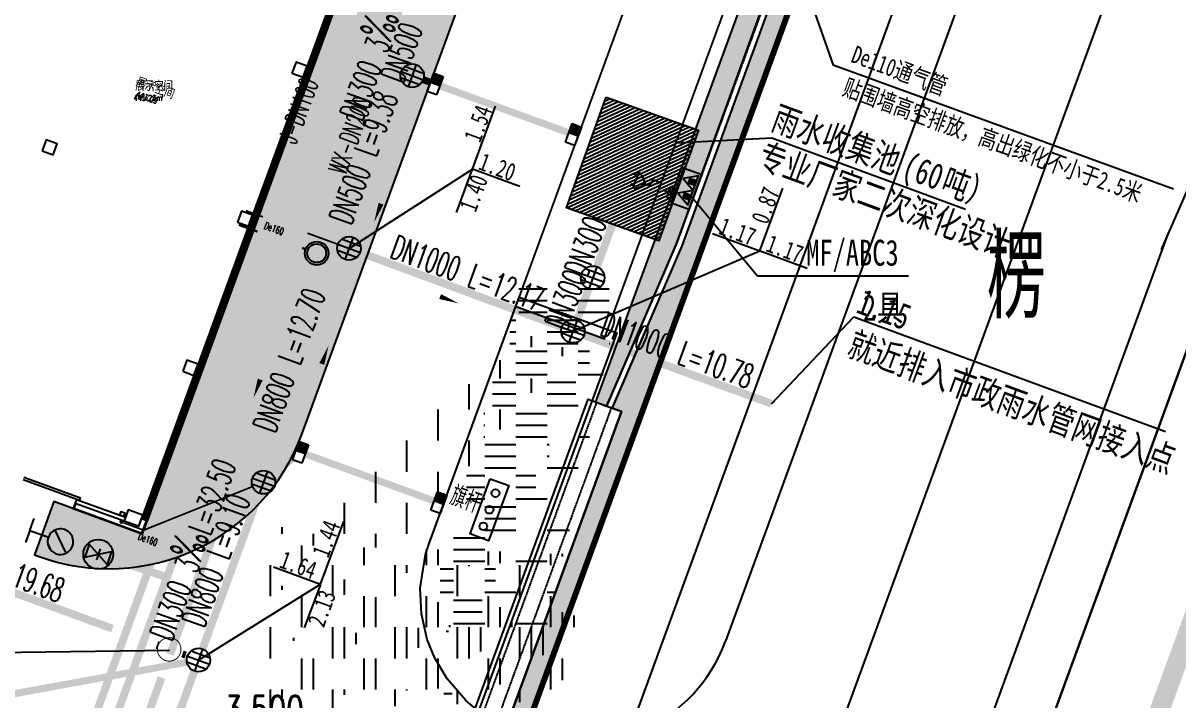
# Model space of a CAD drawing. Extents: x -111898 to 889894, y -2 to 1194865.
# Drawn here: x 711754 to 770625, y 918541 to 953080 of the extents above; entities that cross this region are included whole.
import ezdxf

# ---------------------------------------------------------------- set-up
doc = ezdxf.new("R2010")
doc.units = 0
doc.header["$LTSCALE"] = 10
doc.header["$MEASUREMENT"] = 0
for name, pattern in [('10平面$0$DASH', [0.35, 0.25, -0.1]), ('CENTER', [50.800000000000004, 31.75, -6.35, 6.35, -6.35]), ('DASH', [0.35, 0.25, -0.1])]:
    doc.linetypes.add(name, pattern=pattern)
doc.layers.get('Defpoints').update_dxf_attribs({"color": 210})
for name, color, linetype in [('0-WALL', 252, 'Continuous'), ('1-单体雨水', 131, 'Continuous'), ('10平面$0$WINDOW', 4, 'Continuous'), ('A-FIRE-TEXT', 61, 'Continuous'), ('A-HATCH-1', 8, 'Continuous'), ('A-LIN-V', 9, 'Continuous'), ('CURTWALL', 252, 'Continuous'), ('DIM_污水', 2, 'Continuous'), ('DIM_雨水', 4, 'Continuous'), ('EQUIP_消火栓', 7, 'Continuous'), ('FM_ZF消防', 1, 'Continuous'), ('Gps-ZF雨水', 4, 'TG_Y'), ('SB_ZF消防', 1, 'Continuous'), ('TEXT_污水', 2, 'Continuous'), ('TEXT_消防', 1, 'Continuous'), ('TEXT_给水', 3, 'Continuous'), ('TEXT_雨水', 4, 'Continuous'), ('TWT_雨水口', 4, 'Continuous'), ('VPIPE-雨水', 4, 'Continuous'), ('WALL', 252, 'Continuous'), ('WELL_污水', 2, 'Continuous'), ('WELL_雨水', 4, 'Continuous'), ('建-房间', 252, 'Continuous'), ('建-文字', 7, 'Continuous'), ('污水标高', 2, 'Continuous'), ('雨水标高', 4, 'Continuous')]:
    doc.layers.add(name, color=color, linetype=linetype)
for name, color, linetype, lineweight in [('GPS-ZF污水', 2, 'TG_W', 60), ('GPS-ZF消防', 1, 'TG_X', 60), ('GPS-ZF给水', 3, 'TG_J', 60)]:
    doc.layers.add(name, color=color, linetype=linetype, lineweight=lineweight)
doc.styles.add('-宋体', font='', dxfattribs={"width": 0.75})
doc.styles.add('10平面$0$A-AREA', font='SIMPLEX', dxfattribs={"bigfont": 'GBCBIG'})
doc.styles.add('_TWT_PIPEDN', font='SIMPLEX', dxfattribs={"width": 0.6, "height": 3, "bigfont": 'HZTXT'})
doc.styles.add('A-AREA', font='SIMPLEX', dxfattribs={"bigfont": 'GBCBIG'})
doc.styles.add('A-STANDARD', font='SIMPLEX', dxfattribs={"bigfont": 'GBCBIG'})
doc.styles.add('note_txt', font='arial.ttf', dxfattribs={"width": 0.75})
doc.styles.get("Standard").update_dxf_attribs({"font": 'gbenor.shx', "bigfont": 'gbcbig.shx'})
doc.styles.add('TG_LINETYPE', font='SIMPLEX', dxfattribs={"width": 0.8, "height": 3.5, "bigfont": 'HZTXT'})
doc.styles.get('-宋体').set_extended_font_data('SimSun')
doc.linetypes.add('TG_J', pattern='A,2,-0.3,["J",TG_LINETYPE,S=0.1,R=0,X=-0.23,Y=-0.15],0', length=2.3)
doc.linetypes.add('TG_W', pattern='A,2,-0.3,["W",TG_LINETYPE,S=0.1,R=0,X=-0.23,Y=-0.15],0', length=2.3)
doc.linetypes.add('TG_WX', pattern='A,3,-0.6,["WX",TG_LINETYPE,S=0.1,R=0,X=-0.52,Y=-0.15],0', length=3.6)
doc.linetypes.add('TG_X', pattern='A,5,-0.3,["X",TG_LINETYPE,S=0.1,R=0,X=-0.23,Y=-0.15],0', length=5.3)
doc.linetypes.add('TG_Y', pattern='A,2,-0.3,["Y",TG_LINETYPE,S=0.1,R=0,X=-0.25,Y=-0.15],0', length=2.3)
pattern_1 = [(359.7997433640027, (-824318.4315037844, 704905.547007917), (1605.582436069864, 1594.398018370558), [240, -48, 64, -48, 240, -960]), (359.7997433640027, (-824398.2632298586, 704953.8263224349), (1605.582436069864, 1594.398018370558), [160, -120, 240, -120, 160, -800]), (359.7997433640027, (-823836.0297703859, 705591.8651379333), (1605.582436069864, 1594.398018370558), [200, -80, 200, -1120]), (359.7997433640027, (-824634.9064412233, 705914.6592878089), (1605.582436069864, 1594.398018370558), [80, -160, 80, -1280]), (89.79974336400268, (-824474.9074177858, 705914.1000703559), (-1594.398018370558, 1605.582436069864), [143.9999999999999, -1456]), (89.79974336400268, (-823998.2656712648, 704952.4282678352), (-1594.398018370558, 1605.582436069864), [159.9999999999999, -1440]), (89.79974336400268, (-823596.0312352297, 705591.0263069854), (-1594.398018370558, 1605.582436069864), [159.9999999999999, -1440]), (44.79974336400269, (-823790.3228688356, 704935.7013820396), (5.59220884975889, 1599.99022725065), [160, -2102.7416992]), (134.7997433640026, (-824206.3203282473, 704937.1553562866), (-1599.99022725065, 5.59220884975889), [160, -2102.741699199999]), (63.23469218400269, (-823838.2946248171, 704943.8691028343), (5.59220893125007, 1599.990227220076), [160, -3417.7087632]), (75.76349989400268, (-823918.2661595461, 704952.1486643539), (5.592208906717815, 1599.990226980322), [159.9999999999999, -6436.969001599997]), (75.76349989400268, (-823516.0317235109, 705590.7466996894), (5.592208906717815, 1599.990226980322), [127.9999999999999, -6468.969001599997]), (75.76349989400268, (-824442.9076237795, 705913.9882301078), (5.592208906717815, 1599.990226980322), [112, -6484.969001599996]), (103.8359868340026, (-824078.2651829836, 704952.707878469), (5.592208790911286, 1599.990226980727), [160, -6436.9690016]), (103.8359868340026, (-823676.0307545778, 705591.3059200034), (5.592208790911286, 1599.990226980727), [128, -6468.9690016]), (103.8359868340026, (-824506.9072194216, 705914.2119125114), (5.592208790911286, 1599.990226980727), [112, -6484.969001599999]), (116.3647945640027, (-824158.2926564333, 704944.987541555), (5.592208209553519, 1599.990227222598), [159.9999999999999, -3417.706876319998])]

# ---------------------------------------------------------------- blocks, each defined once
blk = doc.blocks.new('G$CA8ABDEB5')
at = {"layer": 'A-LIN-V'}
blk.add_lwpolyline([(-999.9999923706055, 5.7220458984375e-06), (-7.62939453125e-06, 3.814697265625e-06), (1.52587890625e-05, -2999.999996185303), (-999.9999923706055, -2999.999994277954)], close=True, dxfattribs=at)
for centre in [(-499.9999847412109, -599.9999923706055), (-499.9999847412109, -1500), (-499.9999923706055, -2400.000007629395)]:
    blk.add_circle(centre, 199.9999993782351, dxfattribs=at)
at = {"layer": '建-文字', "style": 'A-STANDARD'}
blk.add_text('旗杆', height=1057.777777777778, dxfattribs=at).set_placement((-2572.675369262695, -1948.643913269043))
blk = doc.blocks.new('gfctuc')
blk.add_lwpolyline([(2035210, 4060000), (2035210, 4059500), (2035460, 4059500), (2035460, 4060000)], close=True)
blk.add_lwpolyline([(2035210, 4060000), (2035460, 4059500)])
at = {"layer": 'A-FIRE-TEXT', "style": 'note_txt', "width": 0.75}
blk.add_text('充电桩', height=139.1772151898734, rotation=270, dxfattribs=at).set_placement((2035259.942341931, 4059972.67247209))
blk = doc.blocks.new('AD-P-B01-B04$0$AD-PMDT-B1F$0$sdftr')
at = {"color": 0}
for p, q in [((-63179.66820573807, -35533.68236541748), (-63179.66820430756, -35513.68236541748)), ((-63029.66820287704, -35498.68238067627), (-63164.66820287704, -35498.68236541748)), ((-63029.66820669174, -35548.68238067627), (-63164.66820669174, -35548.68236541748)), ((-62879.66819572449, -35398.68238830566), (-63029.66819524765, -35398.68238067627)), ((-63029.66819524765, -35398.68238067627), (-63029.66822576523, -35798.68238067627)), ((-63029.66819524765, -36198.68238067627), (-63029.66822576523, -35798.68238067627)), ((-62879.66819953918, -35450.44548034668), (-62879.66819572449, -35398.68238830566)), ((-62631.43132638931, -35698.68235015869), (-62554.6682343483, -35698.6823425293)), ((-62554.66821861267, -35898.6823425293), (-62631.43131160736, -35898.68235015869)), ((-62554.6682343483, -35698.6823425293), (-62554.66821861267, -35898.6823425293)), ((-61279.66822099686, -35798.68238067627), (-61567.85486793518, -35798.68238067627)), ((-63179.66820573807, -36063.68238830566), (-63179.66820430756, -36083.68238830566)), ((-63029.66820669174, -36048.68238067627), (-63164.66820669174, -36048.68238830566)), ((-63029.66820287704, -36098.68238067627), (-63164.66820287704, -36098.68238830566)), ((-62879.66819572449, -36198.68236541748), (-63029.66819524765, -36198.68238067627)), ((-62879.66819953918, -36146.91927337646), (-62879.66819572449, -36198.68236541748)), ((-61903.29194688797, -36025.89001464844), (-61922.4681019783, -36020.20890045166))]:
    blk.add_line(p, q, dxfattribs=at)
for centre, radius, start, end in [((-63164.66820573807, -35513.68236541748), 14.99999983901487, 89.9994481207151, 179.9994487804537), ((-63164.66820573807, -35533.68236541748), 14.99999983901487, 179.999448780454, 270.0005518792849), ((-62979.6682267189, -35798.68238067627), 362.3105625749882, 16.02198612476414, 73.97801164851737), ((-62979.6682267189, -35798.68237304688), 362.3105625749882, 286.0219884239605, 343.9780126323384), ((-62446.55021762848, -35969.03827667236), 211.7687965552811, 4.050402696118208, 120.7003111546453), ((-62446.55021762848, -35969.03827667236), 191.7687965552811, 4.615471466981901, 124.3185581620063), ((-63164.66820573807, -36063.68238830566), 14.99999983901487, 89.9994481207151, 179.9994487804623), ((-63164.66820573807, -36083.68238830566), 14.99999983901487, 179.9994487804626, 270.0005518792849), ((-62076.24815130234, -35974.6501159668), 180.3867392073174, 173.3008811960428, 343.4975827951577), ((-62076.24815130234, -35974.6501159668), 160.3867392073174, 172.6314133079396, 343.4975850111159)]:
    blk.add_arc(centre, radius, start, end, dxfattribs=at)
at = {"xscale": -1, "rotation": 179.884104689103}
blk.add_blockref('gfctuc', (-2088273.631606102, 4028059.740234375), dxfattribs=at)
blk = doc.blocks.new('10平面$0$$DorLib2D$00000126')
at = {"color": 0, "linetype": 'Continuous'}
for p, q in [((-0.5319999999956053, 0.5), (-0.5319999999956053, 0.900000000000091)), ((0.5320000000047003, 0.900000000000091), (0.5320000000047003, 0.5000000000002274))]:
    blk.add_line(p, q, dxfattribs=at)
at = {"color": 0, "linetype": '10平面$0$DASH'}
for p, q in [((-0.5319999999956053, 0.900000000000091), (0.5320000000047003, 0.900000000000091)), ((-0.5319999999956053, 0.5), (0.5320000000047003, 0.5000000000002274))]:
    blk.add_line(p, q, dxfattribs=at)
blk = doc.blocks.new('$TWTSYS$00000375')
for p, q in [((0, 0.5, 1e-08), (0, -0.5, 1e-08)), ((-0.5, 0, 1e-08), (0.5, 0, 1e-08)), ((0.4330127018911298, 0.25, 1e-08), (-0.4330127018911298, 0.25, 1e-08)), ((0.4330127018911298, -0.25, 1e-08), (-0.4330127018911298, -0.25, 1e-08))]:
    blk.add_line(p, q)
blk.add_circle((0, 0, 1e-08), 0.5)
blk = doc.blocks.new('$TwtSys$00000385')
for p, q in [((-7.275957614183426e-12, 331.4491123446078), (-130.0000000000073, 331.4491123446078)), ((-7.275957614183426e-12, 331.4491123446078), (-7.275957614183426e-12, 130.7612679812282)), ((-7.275957614183426e-12, 331.4491123446078), (129.9999999999927, 331.4491123446078)), ((92.46217930607963, 92.46217930608145), (-92.46217930607963, -92.46217930608145))]:
    blk.add_line(p, q)
for start, end in [(314.9999999999263, 134.9999999999263), (134.9999999999263, 314.9999999999263)]:
    blk.add_arc((-7.275957614183426e-12, -7.275957614183426e-12), 130.761267981236, start, end)
at = {"color": 0}
for points in [[(-33.90529490958579, 126.5362832450082), (-126.5362832450264, 33.90529490956942), (33.90529490821791, 126.5362832436604), (-126.5362832436804, -33.90529490823246)], [(-92.63098833544791, 92.63098833542972), (-92.63098833544791, 92.63098833542972), (-33.90529490958579, 126.5362832450082), (-126.5362832450264, 33.90529490956942)], [(33.90529490821791, 126.5362832436604), (-126.5362832436804, -33.90529490823246), (92.63098833542608, 92.63098833542972), (-92.63098833544791, -92.63098833544427)]]:
    blk.add_solid(points, dxfattribs=at)
blk = doc.blocks.new('$VALVE$00000296')
for points in [[(-125, 72.16878364870354), (-125, -72.16878364870354), (125, 72.16878364870354), (125, -72.16878364870354), (-125, 72.16878364870354)], [(0, 60.22559497023212), (0, -63.5535608260252)]]:
    blk.add_lwpolyline(points)
for p in [(-125, 0), (125, 0)]:
    blk.add_point(p)
blk = doc.blocks.new('$TWTSYS$00000376')
for radius in [0.5, 0.4]:
    blk.add_circle((0, 0, 1e-08), radius)
blk = doc.blocks.new('$TwtSys$00000424')
for p, q in [((-500, 250), (500, 250)), ((-500, -250), (-500, 250)), ((0, -250), (0, 250)), ((500, 250), (500, -250)), ((500, -250), (-500, -250))]:
    blk.add_line(p, q)
blk.add_solid([(0, 250), (500, 250), (0, -250), (500, -250)])
blk = doc.blocks.new('$TWTSYS$00000511')
at = {"const_width": 0.04, "elevation": 1e-08}
blk.add_lwpolyline([(0.5, 0, 0.9999999999999999), (-0.5, 0, 0.9999999999999999)], format="xyb", close=True, dxfattribs=at)
blk = doc.blocks.new('$ATTACHMENT$00000214')
h = blk.add_hatch()
h.set_pattern_fill('ANSI31', color=256, scale=200, style=0)
h.set_pattern_definition([(45, (-38543.80223862439, -6842.63859106258), (-17.67766952966369, 17.67766952966369), [])])
h.paths.add_polyline_path([(-64.92232553117356, 1.936813719180464), (64.922325531159, 1.936813719180464), (64.922325531159, -127.9078373431521), (-64.92232553117356, -127.9078373431521)])
for points in [[(0, 171.8081853693711), (-198.3870041439732, -171.8081853693711), (198.3870041439732, -171.8081853693711)], [(-64.92232553117356, 1.936813719180464), (64.922325531159, 1.936813719180464), (64.922325531159, -127.9078373431521), (-64.92232553117356, -127.9078373431521)]]:
    blk.add_lwpolyline(points, close=True)

msp = doc.modelspace()

# ---------------------------------------------------------------- hatches: boundary and pattern name
at = {"layer": '0-WALL'}
h = msp.add_hatch(dxfattribs=at)
h.set_pattern_fill('草坪或沼泽', color=8, scale=400, angle=-0.2002566359973439)
h.set_pattern_definition(pattern_1)
h.paths.add_polyline_path([(696130.9834971312, 804098.6092232452), (669562.3317484739, 731379.5407980666), (607880.4317393187, 745535.2408012138), (522571.7317423704, 770781.3408015952), (445339.5305857542, 792957.0411266075), (609790.2715296629, 1011755.571234582), (618487.2317499998, 1023194.240804552), (653205.5602946165, 1069507.994380353), (721439.1645960691, 1038957.865692495), (738262.8392176512, 1027590.633263944), (761400.8906626585, 1017231.068407415), (768403.0373148802, 1001909.039001821), (737294.4321665647, 916764.0039232955), (736355.159835327, 917107.1766289459), (742257.7525400999, 933262.6513088928), (741788.3103785398, 933434.1667593704), (745346.3128580931, 941716.1195210204), (767322.9124293211, 1001866.694767831), (760648.0976023558, 1016472.459882139), (737774.940757263, 1026713.423886179), (720951.2661433103, 1038080.656313299), (653526.3374400022, 1068268.717893957), (619285.3326334837, 1022591.707346319), (610587.9901041868, 1011152.535033582), (447011.6206202391, 793517.3390973792), (522851.6122126463, 771741.3842314468), (608134.4033274534, 746502.951664804), (668925.8997263792, 732551.5950192199), (695191.7112116697, 804441.7819131599)])
h.paths.add_polyline_path([(702359.4512476805, 821146.0821222053), (701420.1789317015, 821489.2548226104), (703324.3013834837, 826702.5604351745), (702855.2264628294, 826873.8858402953), (706411.9311594847, 835156.2378467307), (730109.5336604002, 900012.7405880676), (731048.8059763792, 899669.5678838477)])
h = msp.add_hatch(dxfattribs=at)
h.set_pattern_fill('草坪或沼泽', color=8, scale=400, angle=-0.2002566359973439)
h.set_pattern_definition([(359.7997433640027, (-824318.4315037844, 704905.547007917), (1605.582436069863, 1594.398018370559), [240, -48, 64, -48, 240, -960]), (359.7997433640027, (-824398.2632298586, 704953.8263224349), (1605.582436069863, 1594.398018370559), [160, -120, 240, -120, 160, -800]), (359.7997433640027, (-823836.0297703859, 705591.8651379333), (1605.582436069863, 1594.398018370559), [200, -80, 200, -1120]), (359.7997433640027, (-824634.9064412233, 705914.6592878089), (1605.582436069863, 1594.398018370559), [80, -160, 80, -1280]), (89.79974336400268, (-824474.9074177858, 705914.1000703559), (-1594.398018370559, 1605.582436069863), [143.9999999999999, -1456]), (89.79974336400268, (-823998.2656712648, 704952.4282678352), (-1594.398018370559, 1605.582436069863), [159.9999999999999, -1440]), (89.79974336400268, (-823596.0312352297, 705591.0263069854), (-1594.398018370559, 1605.582436069863), [159.9999999999999, -1440]), (44.79974336400269, (-823790.3228688356, 704935.7013820396), (5.592208849759004, 1599.99022725065), [160, -2102.7416992]), (134.7997433640026, (-824206.3203282473, 704937.1553562866), (-1599.99022725065, 5.592208849759004), [160, -2102.741699199999]), (63.23469218400269, (-823838.2946248171, 704943.8691028343), (5.59220893125007, 1599.990227220076), [160, -3417.7087632]), (75.76349989400268, (-823918.2661595461, 704952.1486643539), (5.592208906717815, 1599.990226980322), [159.9999999999999, -6436.969001599997]), (75.76349989400268, (-823516.0317235109, 705590.7466996894), (5.592208906717815, 1599.990226980322), [127.9999999999999, -6468.969001599997]), (75.76349989400268, (-824442.9076237795, 705913.9882301078), (5.592208906717815, 1599.990226980322), [112, -6484.969001599996]), (103.8359868340026, (-824078.2651829836, 704952.707878469), (5.592208790911286, 1599.990226980727), [160, -6436.9690016]), (103.8359868340026, (-823676.0307545778, 705591.3059200034), (5.592208790911286, 1599.990226980727), [128, -6468.9690016]), (103.8359868340026, (-824506.9072194216, 705914.2119125114), (5.592208790911286, 1599.990226980727), [112, -6484.969001599999]), (116.3647945640027, (-824158.2926564333, 704944.987541555), (5.592208209553178, 1599.990227222599), [159.9999999999999, -3417.706876319998])])
edge = h.paths.add_edge_path()
edge.add_line((741503.080184448, 933538.3785041557), (741712.8743052366, 934018.5682772384))
edge.add_line((741712.8743052366, 934018.5682772384), (745060.9552454832, 941812.8928240524))
edge.add_line((745060.9552454832, 941812.8928240524), (766890.8625025633, 1001849.757060884))
edge.add_line((766890.8625025633, 1001849.757060884), (760346.9803385618, 1016169.016480802))
edge.add_line((760346.9803385618, 1016169.016480802), (737579.7813486937, 1026362.540142416))
edge.add_line((737579.7813486937, 1026362.540142416), (720756.1066737059, 1037729.772585748))
edge.add_line((720756.1066737059, 1037729.772585748), (653654.6482844236, 1067773.00730121))
edge.add_line((653654.6482844236, 1067773.00730121), (467795.2523722532, 820503.805057405))
edge.add_line((467795.2523722532, 820503.805057405), (468143.5819697264, 820404.8905800567))
edge.add_line((468143.5819697264, 820404.8905800567), (647181.9210581663, 1058601.17751634))
edge.add_line((647181.9210581663, 1058601.17751634), (648464.5571284178, 1058132.562714933))
edge.add_line((648464.5571207884, 1058132.562719224), (650350.2345347288, 1063296.799167989))
edge.add_line((650350.2345423582, 1063296.79916179), (720796.1482157591, 1037558.685605405))
edge.add_line((720796.1482157591, 1037558.685607313), (718909.6024165037, 1032395.073365091))
edge.add_line((718909.6024165037, 1032395.073367475), (725484.4925989988, 1029992.897046445))
edge.add_line((725484.4925989988, 1029992.897044061), (726513.2580256346, 1032808.654232858))
edge.add_line((726513.2580256346, 1032808.654232858), (729331.0694041136, 1031779.138290285))
edge.add_line((729331.0694041136, 1031779.138290285), (728302.3631129148, 1028963.455247758))
edge.add_line((728302.3631129148, 1028963.455247758), (747084.5603098753, 1022101.192045091))
edge.add_line((747084.5603098753, 1022101.192045091), (755217.1409678343, 1018452.950707315))
edge.add_arc((743028.4986796263, 1006160.869893907), 17310.63983173795, -14.619993948344586, 45.2420907396521, ccw=False)
edge.add_line((759778.639899719, 1001791.542619108), (760685.9860529783, 1001458.081477521))
edge.add_line((760685.9860529783, 1001458.081477521), (765094.6488947752, 999847.3091386543))
edge.add_line((765094.6488947752, 999847.3091386543), (740941.6856303099, 933744.019746183))
edge.add_line((740941.6856303099, 933744.019746183), (741503.080184448, 933538.3785041557))
h = msp.add_hatch(dxfattribs=at)
h.set_pattern_fill('草坪或沼泽', color=8, scale=400, angle=-0.2002566359973439)
h.set_pattern_definition(pattern_1)
edge = h.paths.add_edge_path()
edge.add_line((734851.5096888426, 956409.9530242668), (729310.2158732298, 958434.5208972679))
edge.add_line((729310.2158732298, 958434.5208972679), (717831.0927271727, 927015.868822454))
edge.add_line((717831.0926966551, 927015.8688310371), (713322.5828928831, 928663.090125917))
edge.add_line((713322.5829234007, 928663.0901211486), (712327.3821177366, 925939.2003539787))
edge.add_line((712327.3821177366, 925939.200350164), (712514.8227686766, 925870.7170089469))
edge.add_arc((716118.135817993, 935733.0765351043), 10500.00001626068, 249.9297113536683, 339.9297093554047)
edge.add_line((725980.4952158812, 932129.7631453262), (734851.5096888426, 956409.9530242668))
at = {"layer": '1-单体雨水'}
for points in [[(717899.7246757805, 927203.7157984991), (717884.2819079277, 927161.4485425306), (717900.4644846455, 927155.5360743315)], [(717899.7246757805, 927203.7157984991), (717916.4579042665, 927161.9426125516), (717900.4644846455, 927155.5360743315)]]:
    msp.add_hatch(color=256, dxfattribs=at).paths.add_polyline_path(points)
at = {"layer": 'A-HATCH-1'}
h = msp.add_hatch(dxfattribs=at)
h.set_pattern_fill('EARTH', color=256, scale=500)
h.set_pattern_definition([(0, (-40587605876.73991, -3379392106.176854), (1587.5, 1587.5), [1587.5, -1587.5]), (0, (-40587605876.73991, -3379391510.864359), (1587.5, 1587.5), [1587.5, -1587.5]), (0, (-40587605876.73991, -3379390915.551861), (1587.5, 1587.5), [1587.5, -1587.5]), (90, (-40587605678.30243, -3379390717.11435), (-1587.5, 1587.5), [1587.5, -1587.5]), (90, (-40587605082.98994, -3379390717.114348), (-1587.5, 1587.5), [1587.5, -1587.5]), (90, (-40587604487.67741, -3379390717.114361), (-1587.5, 1587.5), [1587.5, -1587.5])])
h.paths.add_polyline_path([(737039.5416865232, 939086.0573362098), (742017.6111979368, 937267.8260668502), (734965.5469736937, 917966.146687387), (734965.5469736937, 917966.1466840492), (734316.7598948362, 918517.9803684936), (733372.5498652342, 919610.4040092216), (732743.4182963255, 920674.8206108795), (732360.289496887, 921626.1094168411), (732060.7382273558, 922936.6915677772), (731998.5838694456, 924246.8227304206), (732269.7409663084, 925965.9952696548), (732447.9982600096, 926519.6014555679)])
at = {"layer": '雨水标高'}
h = msp.add_hatch(dxfattribs=at)
h.set_pattern_fill('ANSI31', color=256, scale=100)
h.set_pattern_definition([(24.92971141655104, (667532.6310114744, 939795.0258373008), (-66.9140958094362, 143.9585575157156), [])])
h.paths.add_polyline_path([(741479.07751416, 949296.8605469451), (746186.5710291746, 947611.7775219665), (744158.3153757933, 941965.0116513954), (739450.8218607786, 943650.0946744666)])

# ---------------------------------------------------------------- linework, layer by layer
at = {"layer": '0-WALL', "ltscale": 10}
for p, q in [((777506.1262125853, 1003511.202495931), (747554.4280695799, 921532.6419953094)), ((776509.6978144529, 957005.1235655532), (769768.6796641233, 941532.9979094253))]:
    msp.add_line(p, q, dxfattribs=at)
at = {"layer": '0-WALL', "linetype": 'CENTER', "ltscale": 0.2}
msp.add_line((669562.3328623655, 731379.540407537), (768403.0384440306, 1001909.038600801), dxfattribs=at)
at = {"layer": '0-WALL'}
for p, q in [((745060.9552454832, 941812.8928240524), (766890.8625025633, 1001849.757060884)), ((765094.6488947752, 999847.3091386543), (740941.6856303099, 933744.019746183)), ((741712.8743052366, 934018.5682772384), (745060.9552454832, 941812.8928240524)), ((740941.6856303099, 933744.019746183), (741503.080184448, 933538.3785041557)), ((741503.080184448, 933538.3785041557), (741712.8743052366, 934018.5682772384))]:
    msp.add_line(p, q, dxfattribs=at)
at = {"layer": '0-WALL', "flags": 128}
msp.add_lwpolyline([(824291.5003580931, 1110085.340407251), (819779.1328501585, 1098812.840407251), (796285.1328577879, 1034509.040407537), (683478.9956660154, 725755.9575375305)], dxfattribs=at)
at = {"layer": '0-WALL'}
for points in [[(673693.2602839353, 728114.6998847709), (773803.9346690062, 1002120.164873956), (765164.8571238401, 1021024.110596536), (740702.3328623655, 1031976.679668783), (723878.6583170774, 1043343.912045835), (624903.4328532103, 1087657.940407156), (607465.1328577879, 1083055.040407537)], [(445339.5305857542, 792957.0411266075), (609790.2715296629, 1011755.571234582), (618487.2317499998, 1023194.240804552), (653205.5602946165, 1069507.994380353), (721439.1645960691, 1038957.865692495), (738262.8392176512, 1027590.633263944), (761400.8906626585, 1017231.068407415), (768403.0373148802, 1001909.039001821), (737294.4321665647, 916764.0039232955), (736355.159835327, 917107.1766289459), (742257.7525400999, 933262.6513088928), (741788.3103785398, 933434.1667593704), (745346.3128580931, 941716.1195210204), (767322.9124293211, 1001866.694767831), (760648.0976023558, 1016472.459882139), (737774.940757263, 1026713.423886179), (720951.2661433103, 1038080.656313299), (653526.3374400022, 1068268.717893957), (619285.3326334837, 1022591.707346319), (610587.9901041868, 1011152.535033582), (447011.6206202391, 793517.3390973792)], [(812932.2328638914, 1013097.240407346), (799502.8328699949, 1003973.440407156), (799502.8328623655, 1003973.440407156), (786515.5328593138, 968426.7404073463), (786515.5328593138, 968426.7404073463), (776363.6328577879, 950840.7404073463), (776363.6328577879, 950840.7404073463), (740244.0328593138, 851980.6404155479)], [(889393.5440821531, 842318.6690543876), (748131.8171763304, 838298.6399606452), (740244.017180908, 851980.6399606452), (776363.6171717527, 950840.7399605499)], [(740244.0328593138, 851980.6404203163), (776363.6328501585, 950840.7404073463)], [(714411.7705988768, 928584.5405615554), (714308.8187861326, 928302.7588466392), (717831.0900187376, 927015.8613475547), (718071.3108820799, 927673.3519800887)], [(714439.9487681272, 928574.2453812347), (714347.2921366575, 928320.6418365226), (717813.2070231321, 927054.3346976028), (718043.1327128294, 927683.6471585021)]]:
    msp.add_lwpolyline(points, dxfattribs=at)
at = {"layer": '0-WALL', "color": 1, "linetype": 'DASH', "ltscale": 3, "const_width": 300}
msp.add_lwpolyline([(768403.0373225096, 1001909.038998006), (761400.8906702879, 1017231.068400739), (738262.8392557981, 1027590.633249162), (721439.1646418455, 1038957.865673898), (653205.5602946165, 1069507.994380353), (618487.2317652586, 1023194.240795492), (609790.2715296629, 1011755.571232675), (445339.5306315306, 792957.0411118255), (522571.7317652586, 770781.3407930122), (607880.4317545774, 745535.2407964454), (669562.3317484739, 731379.5407966361)], close=True, dxfattribs=at)
at = {"layer": '0-WALL', "linetype": 'CENTER', "ltscale": 0.2}
msp.add_lwpolyline([(768403.0373225096, 1001909.038998006), (761400.8906702879, 1017231.068400739), (738262.8392557981, 1027590.633249162), (721439.1646418455, 1038957.865673898), (653205.5602946165, 1069507.994380353), (618487.2317652586, 1023194.240795492), (609790.2715296629, 1011755.571232675), (445339.5306315306, 792957.0411118255), (522571.7317652586, 770781.3407930122), (607880.4317545774, 745535.2407964454), (669562.3317484739, 731379.5407966361)], close=True, dxfattribs=at)
at = {"layer": '0-WALL', "linetype": 'DASH'}
for points in [[(691451.0113139036, 794203.3922075019), (668925.8997187498, 732551.5950187431), (608134.4033808592, 746502.9516538368), (522851.6122813108, 771741.384224771), (447011.6206507566, 793517.3390873657), (610587.9934611204, 1011152.539353727), (619285.3323740843, 1022591.706963895), (653526.3374476316, 1068268.717896341), (720951.2660746458, 1038080.656340002), (737774.9407801512, 1026713.423888086), (755564.1502146604, 1018748.687975286), (760648.0976023558, 1016472.45988643), (767322.9124674681, 1001866.694749712), (745344.8556361082, 941712.200104116), (741785.0208277586, 933426.5101622329)], [(691169.2296137693, 794306.3440183387), (668734.9701151731, 732903.2112845168), (608210.5948481443, 746793.264914392), (522935.5764231565, 772029.3972538696), (447513.247649658, 793685.4284828887), (610827.3090510252, 1010971.628489374), (619524.7626337889, 1022410.946928857), (653622.5705866697, 1067896.934950708), (720804.8965296629, 1037817.493531107), (737628.5712275389, 1026450.261079191), (755441.5582499388, 1018474.87926328), (760422.2596888426, 1016244.877331136), (766998.8750071409, 1001853.991474508), (745065.9315104368, 941822.9731653915), (741509.3837199095, 933544.9339221702)], [(740989.7117686155, 933725.942859529), (735087.1419901731, 917570.4586490379)], [(741741.129630554, 933451.404725431), (735838.5598826292, 917295.9205068336)]]:
    msp.add_lwpolyline(points, dxfattribs=at)
at = {"layer": '0-WALL', "linetype": 'CENTER', "ltscale": 0.2, "const_width": 1000}
for points in [[(889393.5440821531, 1006031.418196558), (814408.8328623655, 1008055.140406488), (814408.8328623655, 1008055.140406488), (803646.4328608396, 1000743.240406393), (803646.4328608396, 1000743.240406393), (791063.3328623655, 966302.8404067741), (791063.3328623655, 966302.8404067741), (780911.4328608396, 948716.8404062972), (780911.4328608396, 948716.8404062972), (745741.732856262, 852456.4404062019), (752108.1328654173, 841413.3404072509), (752108.1328654173, 841413.3404072509), (889393.5440821531, 845320.1656779037)], [(889393.5440821531, 1006031.418196558), (814408.8328623655, 1008055.140406488), (814408.8328623655, 1008055.140406488), (803646.4328608396, 1000743.240406393), (803646.4328608396, 1000743.240406393), (791063.3328623655, 966302.8404067741), (791063.3328623655, 966302.8404067741), (780911.4328608396, 948716.8404062972), (780911.4328608396, 948716.8404062972), (745741.732856262, 852456.4404062019)]]:
    msp.add_lwpolyline(points, dxfattribs=at)
at = {"layer": '0-WALL', "color": 8, "const_width": 100}
msp.add_lwpolyline([(736867.1612925413, 938615.771479486), (741375.6199335936, 936969.0708917365), (764609.3808436277, 1000558.909410356), (760100.8714213255, 1002206.13904035)], close=True, dxfattribs=at)
at = {"layer": '0-WALL'}
msp.add_lwpolyline([(734851.5096888426, 956409.9530242668), (729310.2158732298, 958434.5208972679), (717831.0926966551, 927015.8688310371), (713322.5829234007, 928663.0901211486), (712327.3821177366, 925939.200350164), (712514.8227686766, 925870.7170089469, 0.4142135521580693), (725980.4952158812, 932129.7631453262)], format="xyb", close=True, dxfattribs=at)
at = {"layer": '0-WALL', "ltscale": 10}
msp.add_lwpolyline([(770110.818831909, 942318.2828696952), (736891.0411677244, 851394.9129461036), (736570.8411631468, 850381.1129459129), (736341.5411677244, 849343.0129455314), (736205.041160095, 848288.7129458175), (736162.3411631468, 847226.4129461036), (736213.8411631468, 846164.5129460082), (736359.1411661985, 845111.3129457221), (736597.0411677244, 844075.2129462943), (736925.7411646727, 843064.1129459129), (737342.6411661985, 842086.1129459129), (737844.4411692503, 841148.8129457221), (738427.241172302, 840259.7129462943), (739086.4411692503, 839425.6129459129), (739816.8411631468, 838653.0129460082), (740612.7411646727, 837948.2129458175), (741467.9411692503, 837316.6129459129), (742375.6411661985, 836763.1129459129), (743328.7411646727, 836292.2129458175), (744319.8411707762, 835907.4129456268), (745341.041160095, 835611.9129456268), (746384.4411692503, 835407.812946199), (747441.741172302, 835297.0129460082), (747684.1101908567, 835293.1596664176)], dxfattribs=at)
at = {"layer": '0-WALL'}
msp.add_lwpolyline([(742257.7293543699, 933262.6597803817), (736355.1594462278, 917107.1756170974), (734664.4692454222, 917724.8864206062), (740567.0391001585, 933880.3706005798)], close=True, dxfattribs=at)
at = {"layer": '0-WALL', "ltscale": 10}
msp.add_arc((740040.2493662718, 924278.0233610854), 8000.000000175157, 249.929856892386, 339.9296723306294, dxfattribs=at)
at = {"layer": '1-单体雨水', "const_width": 90}
for points in [[(723115.1919627073, 943503.7910279023), (723976.8984988397, 943188.9578190731)], [(726250.033008651, 942358.4451075923), (727806.2634043898, 941789.8605737359)], [(723453.1651835176, 929428.2762521864), (717899.7246775511, 927203.7157992111)], [(716866.5250086668, 927581.2057570205), (717899.7246775511, 927203.7157977805)]]:
    msp.add_lwpolyline(points, dxfattribs=at)
at = {"layer": 'A-HATCH-1'}
msp.add_lwpolyline([(737039.5416865232, 939086.0573362098), (742017.6111979368, 937267.8260668502), (734965.5469736937, 917966.146687387), (734965.5469736937, 917966.1466840492), (734316.7598948362, 918517.9803684936), (733372.5498652342, 919610.4040092216), (732743.4182963255, 920674.8206108795), (732360.289496887, 921626.1094168411), (732060.7382273558, 922936.6915677772), (731998.5838694456, 924246.8227304206), (732269.7409663084, 925965.9952696548), (732447.9982600096, 926519.6014555679)], close=True, dxfattribs=at)
at = {"layer": 'CURTWALL'}
for p, q in [((728908.3236739326, 958208.7274273776), (717789.5291793037, 927776.3037790202)), ((729002.2509074095, 958174.4101604209), (717883.4564127806, 927741.9865120635)), ((729096.1781408864, 958140.0928934643), (717977.3836462575, 927707.6692451069)), ((729190.1053743633, 958105.7756265076), (718071.3108797343, 927673.3519781502)), ((718071.3108797343, 927673.3519781502), (717789.5291793037, 927776.3037790202))]:
    msp.add_line(p, q, dxfattribs=at)
at = {"layer": 'Defpoints', "color": 1}
msp.add_lwpolyline([(716875.5495753172, 927897.3047245727), (716687.6951060179, 927965.9392584548), (716756.329642761, 928153.79372537), (716944.1841120603, 928085.1591914878)], close=True, dxfattribs=at)
at = {"layer": 'DIM_污水'}
msp.add_lwpolyline([(724400.9075388792, 936402.4667681442, 0, 0, 0), (723498.3384470823, 933949.3897112594, 0, 266.6666666666667, 0), (723843.640848878, 934887.8811876801, 0, 0, 0)], format="xyseb", dxfattribs=at)
at = {"layer": 'DIM_雨水'}
for points in [[(730564.3932185057, 945371.8506039367, 0, 0, 0), (729651.1165690306, 942922.7397869811, 0, 266.6666666666667, 0), (730000.5154383011, 943859.7138688812, 0, 0, 0)], [(731499.9671702269, 939681.1293138252, 0, 0, 0), (733953.0442271116, 938778.5602143989, 0, 266.6666666666667, 0), (733014.5527516368, 939123.8626187653, 0, 0, 0)], [(726423.977538574, 934170.4804042564, 0, 0, 0), (727326.5466380003, 936623.5574611411, 0, 266.6666666666667, 0), (726981.2442336339, 935685.0659856664, 0, 0, 0)]]:
    msp.add_lwpolyline(points, format="xyseb", dxfattribs=at)
at = {"layer": 'FM_ZF消防'}
msp.add_circle((715585.3024058226, 925971.9718216644), 760.1225717542179, dxfattribs=at)
at = {"layer": 'GPS-ZF污水', "ltscale": 0.1, "const_width": 400}
for points in [[(726928.54987239, 941897.5946760701), (734752.9776470887, 963312.9938080034)], [(722336.7110750292, 929329.7669029899), (726516.7382759516, 940770.4694774563)], [(719242.5491173093, 920861.0692189912), (722038.2094348993, 928512.7701901542)], [(715775.4323938567, 911371.5971851182), (718810.1469419001, 919677.5877621438)]]:
    msp.add_lwpolyline(points, dxfattribs=at)
at = {"layer": 'GPS-ZF污水', "linetype": 'Continuous', "const_width": 120}
for points in [[(722753.6556086423, 942784.1422470793), (723702.6788488457, 942437.4069853399)], [(725975.556103386, 941606.9882386028), (726159.0642160894, 941539.9416892729)]]:
    msp.add_lwpolyline(points, dxfattribs=at)
at = {"layer": 'GPS-ZF消防', "linetype": 'TG_WX', "ltscale": 0.1, "const_width": 400}
for points in [[(708659.4743869149, 896239.6827316572), (734687.8378494036, 967499.567032646)], [(714275.4476736235, 926408.7824097632), (715016.0771126613, 926161.6627114897)], [(716154.3848764255, 925781.8529762877), (719065.8521189573, 924810.407785772)]]:
    msp.add_lwpolyline(points, dxfattribs=at)
at = {"layer": 'GPS-ZF给水', "ltscale": 0.1, "const_width": 400}
msp.add_lwpolyline([(696625.8727933106, 866186.0986526567), (732758.6301798704, 965214.7566617712)], dxfattribs=at)
at = {"layer": 'Gps-ZF雨水', "ltscale": 0.1}
for points, const_width in [([(731795.07836833, 950958.9577145547), (733449.3494108444, 955486.7396686078)], 400), ([(732529.2220310346, 950051.9385182948), (732152.738151109, 950189.4907198036)], 360), ([(728575.7304066019, 942147.5203786972), (731383.2711640764, 949831.8309127181)], 400), ([(739572.9342782988, 947478.4120762964), (732998.8578120939, 949880.3511261296)], 360), ([(741804.5686182859, 942807.5531643615), (741003.2288175484, 940644.2022337408)], 400), ([(728932.4676966666, 941375.545787245), (739222.4257426144, 937563.9806975108)], 400), ([(724216.0446078714, 930214.9493433433), (728163.9232025824, 941020.3935762981)], 400), ([(740586.4064374258, 939518.9204449359), (739993.4778263111, 937918.2104055596)], 400), ([(740348.6300349007, 937149.6659086621), (749909.1196665647, 933656.6441057906)], 400), ([(725522.746948675, 930875.0378290247), (724476.6143799217, 930028.7486159229)], 360), ([(726135.4032475018, 931094.9011720739), (732709.7045624953, 928692.7767966638)], 360), ([(720886.4579310301, 921101.7858380065), (723804.2374038158, 929087.8225409575)], 400), ([(700723.0804819944, 927879.8897217497), (716310.7101735291, 922178.3177956702)], 400), ([(718576.3495619795, 921349.6025780624), (718638.7030330461, 921326.7952104793)], 400), ([(702478.1495681189, 917240.9420766556), (720103.6026682702, 920466.4703921257)], 360), ([(716183.1688837889, 908228.7642201171), (720487.8974434538, 920010.9156546963)], 400)]:
    msp.add_lwpolyline(points, dxfattribs=dict(at, const_width=const_width))
at = {"layer": 'Gps-ZF雨水', "const_width": 360}
msp.add_lwpolyline([(719876.6835474852, 920888.0566772209), (720043.164573181, 920827.2311466918)], dxfattribs=at)
at = {"layer": 'SB_ZF消防'}
for p, q in [((745789.5413782325, 944257.6347266248), (749187.9673654762, 940174.2821603826)), ((749187.9673654762, 940174.2821603826), (756883.9590748148, 940174.2821603826))]:
    msp.add_line(p, q, dxfattribs=at)
msp.add_lwpolyline([(744810.2066310678, 943887.6907176627), (745462.8493732248, 945673.990209545), (746348.756275538, 945350.3150844229), (745696.113533381, 943564.0155925406)], close=True, dxfattribs=at)
at = {"layer": 'VPIPE-雨水', "linetype": 'Continuous'}
msp.add_circle((716772.6068034056, 927615.53636062), 55, dxfattribs=at)
at = {"layer": 'WALL', "color": 8}
for p, q in [((729002.2508921507, 958174.4101413474), (717883.4563898924, 927741.9864963279)), ((729096.1781229856, 958140.0928744064), (717977.3836283567, 927707.66922891)), ((729190.1053538206, 958105.7756074653), (718071.3108591917, 927673.3519619689)), ((728805.371856201, 957926.9457081542), (726231.5768351438, 950882.4031990753)), ((726025.6732325437, 950318.8397983299), (723451.8782114866, 943274.2972878204)), ((723245.9746088865, 942710.733887075), (720672.1795802, 935666.1913765655)), ((720466.2759852293, 935102.6279753433), (717858.1636958006, 927964.1582301841)), ((714480.4051051023, 928772.3950132118), (714411.7705683592, 928584.5405462966)), ((714411.7705683592, 928584.5405462966), (716900.842231262, 927675.1329821334)), ((714480.4051051023, 928772.3950132118), (716969.4767680052, 927862.9874490486)), ((718071.3108591917, 927673.3519619689), (717789.529151428, 927776.3037642227))]:
    msp.add_line(p, q, dxfattribs=at)
for points in [[(725462.1098246458, 950524.74340093), (726025.6732249144, 950318.8397992835), (726231.5768275145, 950882.4032005058), (725668.0134272459, 951088.3068021522)], [(712726.1244807127, 946554.2677758918), (713289.6878580931, 946348.3641837821), (713495.5914606932, 946911.9275912032), (712932.0280833128, 947117.8311828361)], [(722682.4112009886, 942916.6374891982), (723245.9746012571, 942710.7338875518), (723451.8782038572, 943274.2972882972), (722888.3148035887, 943480.2008899436)], [(719902.7125773313, 935308.5315774665), (720466.2759852293, 935102.6279758201), (720672.1795802, 935666.1913765655), (720108.6161799314, 935872.0949782119)], [(716900.8422236326, 927675.1329640136), (717652.2600855711, 927400.5948303924), (717858.1636881712, 927964.1582311378), (717106.7458262327, 928238.6963652358)]]:
    msp.add_lwpolyline(points, close=True, dxfattribs=at)
for points in [[(714411.7705683592, 928584.5405462966), (714308.8187632444, 928302.7588313804), (717831.08998822, 927015.8613313423), (718071.3108591917, 927673.3519638763)], [(714439.9487376097, 928574.2453659759), (714347.2921137693, 928320.6418212638), (717813.207000244, 927054.3346813903), (718043.1326899412, 927683.6471422897)]]:
    msp.add_lwpolyline(points, dxfattribs=at)
at = {"layer": '污水标高', "color": 2}
for p in [(750649.6420054319, 957789.4824765907), (770407.2084345701, 944596.7914584861)]:
    msp.add_line(p, (753048.4803385618, 950938.9787124381), dxfattribs=at)
at = {"layer": '雨水标高'}
for p, q in [((734661.9412531736, 945630.9355491386), (735838.5226664427, 948834.3064516769)), ((745027.6445155027, 946964.5104678855), (749930.5388636473, 947221.5562409149, 9.6e-06)), ((749930.5388636473, 947221.5562409149, 9.6e-06), (759790.2848811033, 943578.2993878112)), ((728369.4165797117, 941584.1079143272, 9.6e-06), (734661.9406733396, 945630.9357608543)), ((733849.6902689817, 943407.7845138297), (734667.4087824705, 945628.9379304633)), ((734670.0687098387, 945636.1630362258), (737078.4658121946, 944750.033201097)), ((746905.8141856077, 942339.8192638145), (749314.2112879637, 941453.6894286857)), ((739785.0665430906, 937355.569543241), (749314.2112879637, 941453.6894286857)), ((749322.3393168333, 941458.9167050109), (751730.7364191893, 940572.7868698821)), ((749909.1196665647, 933656.6441057906), (754101.5767588499, 938093.1670359359)), ((754101.5767588499, 938093.1670359359), (769995.0331873777, 932245.432915567)), ((724511.3923258665, 925326.600453733), (726919.7894282225, 924440.4706186042)), ((720693.8010477903, 920574.4790528999), (726919.7894282225, 924440.4706166969)), ((726107.5390238645, 922217.3193696723), (726925.2575373533, 924438.4727863059)), ((719222.0750117186, 921070.7353929267), (710207.0879511717, 920937.2857764945))]:
    msp.add_line(p, q, dxfattribs=at)
at = {"layer": '雨水标高', "color": 1}
for p, q in [((749314.2118601683, 941453.6892179237), (750490.7932734373, 944657.060120462)), ((726919.7900080564, 924440.4704049812), (728096.3714213255, 927643.8413075195))]:
    msp.add_line(p, q, dxfattribs=at)
at = {"layer": '雨水标高'}
msp.add_lwpolyline([(741479.07751416, 949296.8605469451), (746186.5710291746, 947611.7775219665), (744158.3153757933, 941965.0116513954), (739450.8218607786, 943650.0946744666)], close=True, dxfattribs=at)

# ---------------------------------------------------------------- block references
at = {"layer": '0-WALL', "xscale": -1, "rotation": 159.8138140182121}
msp.add_blockref('AD-P-B01-B04$0$AD-PMDT-B1F$0$sdftr', (789797.0467191682, 889705.8167744688, 3538.319756644586), dxfattribs=at)
at = {"layer": '0-WALL', "rotation": 339.9297114427637}
msp.add_blockref('G$CA8ABDEB5', (736511.9375223997, 929483.5514963851), dxfattribs=at)
at = {"layer": '10平面$0$WINDOW', "xscale": 5000, "yscale": -300, "zscale": 300, "rotation": 159.9297114489391}
msp.add_blockref('10平面$0$$DorLib2D$00000126', (712081.5010218504, 929491.4958142028), dxfattribs=at)
at = {"layer": 'EQUIP_消火栓', "xscale": 5, "yscale": 5, "zscale": 5, "rotation": 69.92971136792873}
msp.add_blockref('$TwtSys$00000385', (713655.2536463621, 926615.7174204574), dxfattribs=at)
at = {"layer": 'FM_ZF消防', "xscale": 4.8, "yscale": 4.8, "zscale": 4.8, "rotation": 341.548118791535}
msp.add_blockref('$VALVE$00000296', (715585.2309946897, 925971.7578443275), dxfattribs=at)
at = {"layer": 'SB_ZF消防', "xscale": 2, "yscale": 2, "zscale": 2, "rotation": 69.9297081859277}
for p in [(745723.9920085702, 945032.4756221427), (745451.6679767404, 944287.1179408683)]:
    msp.add_blockref('$ATTACHMENT$00000214', p, dxfattribs=at)
at = {"layer": 'TWT_雨水口', "rotation": 69.92970842670957}
for p in [(732764.040114868, 949966.1453512893), (739807.7519755247, 947392.6178511367), (725900.586738098, 931180.6986483322), (732944.5210718992, 928606.9793204055)]:
    msp.add_blockref('$TwtSys$00000424', p, dxfattribs=at)
at = {"layer": 'WELL_污水', "xscale": 1200, "yscale": 1200, "zscale": 1200, "rotation": 339.7997433390076}
msp.add_blockref('$TWTSYS$00000376', (726722.6276163938, 941334.0380910621), dxfattribs=at)
at = {"layer": 'WELL_雨水', "xscale": 1200, "yscale": 1200, "zscale": 1200, "rotation": 339.79974336667}
for name, p in [('$TWTSYS$00000375', (731589.1747507933, 950395.3943194137)), ('$TWTSYS$00000375', (728369.8268046263, 941583.9569777236)), ('$TWTSYS$00000375', (740794.8176188353, 940081.5613397346)), ('$TWTSYS$00000375', (739785.0666346434, 937355.5695098625)), ('$TWTSYS$00000375', (724010.1410059812, 929651.3859418617)), ('$TWTSYS$00000511', (719202.190970886, 921120.6851690994)), ('$TWTSYS$00000375', (720693.8010477903, 920574.4790528999))]:
    msp.add_blockref(name, p, dxfattribs=at)

# ---------------------------------------------------------------- texts
at = {"layer": '0-WALL'}
msp.add_text('楞', height=4199.999999999997, rotation=7.334511762252986e-06, dxfattribs=at).set_placement((760881.0854868772, 938010.3167728172))
at = {"layer": '0-WALL', "color": 7, "style": 'A-STANDARD', "width": 0.7058823529411765}
msp.add_text('3.500', height=1487.5, dxfattribs=at).set_placement((722016.6557917478, 917260.5976728187))
at = {"layer": 'SB_ZF消防', "color": 7, "style": '-宋体', "width": 0.75}
for s, p in [('MF/ABC3', (751671.6173026629, 940699.2821603826)), ('2', (754567.9780621566, 937899.2821603826)), ('具', (755276.8388216502, 937899.2821603826))]:
    msp.add_text(s, height=1321.729957805907, dxfattribs=at).set_placement(p)
at = {"layer": 'TEXT_污水', "style": '_TWT_PIPEDN'}
for s, height, rotation, width, p in [('‰', 1750, 69.92948814066597, 0.6, (730520.880839586, 952094.0214013341)), ('3', 1225, 69.92948814066597, 0.5571428571428572, (730297.8162250774, 951483.4952530373)), ('DN300', 1225, 69.92948814066597, 0.5571428571428572, (729031.00242024, 948016.2355328873)), ('L=32.50', 1225, 69.92948816039645, 0.5571428571428572, (721304.5686050407, 926869.0451058388)), ('‰', 1750, 69.92948816039645, 0.6, (720826.2024188597, 925559.7605020038)), ('3', 1225, 69.92948816039645, 0.5571428571428572, (720603.1378045613, 924949.2343536302)), ('DN300', 1225, 69.92948816039645, 0.5571428571428572, (719336.3240009178, 921481.9746330439))]:
    msp.add_text(s, height=height, rotation=rotation, dxfattribs=dict(at, width=width)).set_placement(p)
at = {"layer": 'TEXT_消防', "style": '_TWT_PIPEDN', "width": 0.5571428571428572}
msp.add_text('WX-DN200', height=979.9999999999999, rotation=70.0096278612799, dxfattribs=at).set_placement((728205.8247482998, 945277.2912078707))
at = {"layer": 'TEXT_给水', "style": '_TWT_PIPEDN', "width": 0.5571428571428572}
msp.add_text('J-DN100', height=979.9999999999999, rotation=69.95440363880364, dxfattribs=at).set_placement((725663.4226774855, 946847.3799912031))
at = {"layer": 'TEXT_雨水', "style": '_TWT_PIPEDN', "width": 0.5571428571428572}
for s, height, rotation, p in [('DN500', 1225, 69.92971138052168, (731122.081473377, 949954.7187312705)), ('L=9.38', 1225, 69.92971141125963, (729746.1686646341, 946188.810340983)), ('DN500', 1225, 69.92971141125963, (728479.3683710481, 942721.5456843304)), ('DN300', 1225, 69.67456412905253, (740482.5808341807, 940066.3164163439)), ('De160', 367.4999999999999, 339.9297114489383, (724012.5491941483, 942591.4953247089)), ('DN1000', 1225, 339.6745642334839, (730389.3601069641, 941142.479362841)), ('L=12.17', 1225, 339.6745642334839, (734338.5712496843, 939679.6283719655)), ('DN300', 1225, 69.6745641486396, (739472.8298429371, 937340.3245869577)), ('L=12.70', 1225, 69.92971141994458, (725867.426909564, 935572.5953412204)), ('DN1000', 1225, 339.9297114573179, (741090.541564041, 937184.688980232)), ('L=10.78', 1225, 339.9297114573179, (745046.2278358809, 935739.4389015024)), ('DN800', 1225, 69.92971141994458, (724600.6266165036, 932105.3306843757)), ('L=9.10', 1225, 69.92971140758976, (722237.273594226, 925636.7732781004)), ('De160', 367.4999999999999, 339.9297114489383, (717580.7241514237, 926735.8287168521)), ('L=19.68', 1225, 339.9087220486464, (709917.6777788667, 924822.8609392694)), ('DN800', 1225, 69.92971140758976, (720970.473300418, 922169.508621529))]:
    msp.add_text(s, height=height, rotation=rotation, dxfattribs=at).set_placement(p)
at = {"layer": 'WALL', "color": 8, "style": '10平面$0$A-AREA'}
msp.add_text('展示空间', height=503.7037037037038, rotation=339.9296723294286, dxfattribs=at).set_placement((717465.9494547728, 949868.9843901382))
at = {"layer": 'WALL', "color": 8, "style": '10平面$0$A-AREA', "width": 0.7058823529411765}
msp.add_text('443.09', height=297.5, rotation=339.9296723294286, dxfattribs=at).set_placement((717466.9920115354, 949337.6073235259))
at = {"layer": '建-房间', "style": 'A-AREA'}
msp.add_text('展示空间', height=482.2695035460993, dxfattribs=at).set_placement((717468.8361777433, 949623.3972152458))
at = {"layer": '建-房间', "style": 'A-AREA', "width": 0.7058823529411765}
for s, height, p in [('445.23m', 297.5, (717385.4319224241, 949111.5222152458)), ('2', 148.75, (718785.4319224241, 949286.5222152458))]:
    msp.add_text(s, height=height, dxfattribs=at).set_placement(p)
at = {"layer": '污水标高', "color": 2, "style": '-宋体', "width": 0.75}
for s, p in [('De110通气管', (753906.9447855833, 951108.2027291046)), ('贴围墙高空排放，高出绿化不小于2.5米', (753460.7396387937, 949441.0881661163))]:
    msp.add_text(s, height=899.9999999999997, rotation=339.9296723294286, dxfattribs=at).set_placement(p)
at = {"layer": '雨水标高', "style": '-宋体', "width": 0.75}
for s, height, rotation, p in [('1.54', 906.3291139240505, 69.79974329286131, (735049.6623225097, 946930.9046715484)), ('雨水收集池', 1321.729957805907, 339.7997435250525, (749811.9582896116, 947687.2812918411)), ('专业厂家二次深化设计', 1321.729957805907, 339.7997435250525, (749110.8211665037, 945768.2511309371)), ('(60', 1321.729957805907, 339.7997435250525, (756464.556101829, 945239.5680766392)), ('吨）', 1321.729957805907, 339.7997435250525, (758460.3354454943, 944505.2541120787)), ('1.40', 906.3291139240505, 69.79974329286131, (734825.6942286374, 943379.4870342002)), ('1.15', 1321.729957805907, 339.7997435250525, (754152.4821390989, 938329.8956912742, -9.6e-06)), ('就近排入市政雨水管网接入点', 1321.729957805907, 339.7997435250525, (753683.9027933958, 936159.8718961463, -9.6e-06)), ('1.64', 906.3291139240505, 339.7997435250525, (724762.8096156004, 925321.9781903015)), ('2.13', 906.3291139240505, 69.79974329286131, (727083.5429835203, 922189.0218900428))]:
    msp.add_text(s, height=height, rotation=rotation, dxfattribs=at).set_placement(p)
at = {"layer": '雨水标高', "color": 1, "style": '-宋体', "width": 0.75}
for s, rotation, p in [('1.20', 339.7997435250525, (734916.0178904417, 945633.5386069999)), ('0.87', 69.79974329286131, (749701.9329295042, 942753.6583403335)), ('1.17', 339.7997435250525, (747151.7633662107, 942337.1948345886)), ('1.17', 339.7997435250525, (749568.2884974363, 941456.292275785)), ('1.44', 69.79974329286131, (727307.5110773924, 925740.439527391))]:
    msp.add_text(s, height=906.3291139240505, rotation=rotation, dxfattribs=at).set_placement(p)

doc.saveas('drawing.dxf')
